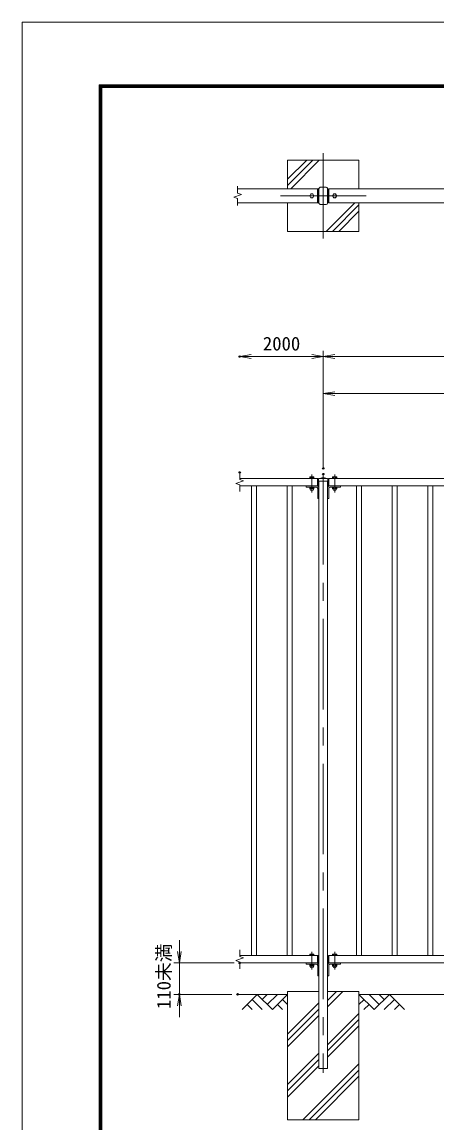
# Model space of a CAD drawing. Units: millimetres, scale not verified. Extents: x -4200 to 4200, y -2970 to 2970.
# Drawn here: x -4200 to -2747, y -892 to 2970 of the extents above; entities that cross this region are included whole.
import ezdxf
from ezdxf.enums import TextEntityAlignment as Align

# ---------------------------------------------------------------- set-up
doc = ezdxf.new("R2010")
doc.units = ezdxf.units.MM
doc.header["$LTSCALE"] = 10
doc.header["$PDMODE"] = 32
doc.header["$PDSIZE"] = 5
doc.linetypes.add('USER1', pattern=[50.8, 31.75, -6.35, 6.35, -6.35])
for name, color, linetype, lineweight in [('0-0_D-BGD', 7, 'Continuous', 18), ('0-1_D-STR4', 7, 'Continuous', 18), ('0-2_D-DCR-HCH', 7, 'Continuous', 13), ('0-3_D-BMK', 2, 'USER1', 13), ('0-5_D-STR-DIM', 7, 'Continuous', 13), ('0-6_0', 7, 'Continuous', 18), ('0-8_D-STR1', 1, 'Continuous', 18), ('0-A_D-TTL', 7, 'Continuous', 18), ('0-B_D-STR3', 3, 'Continuous', 13)]:
    doc.layers.add(name, color=color, linetype=linetype, lineweight=lineweight)
doc.layers.add('0-7_Defpoints', color=253, linetype='Continuous')
doc.styles.add('ＭＳ ゴシック', font='')
doc.styles.get('ＭＳ ゴシック').set_extended_font_data('MS Gothic')

# ---------------------------------------------------------------- blocks, each defined once
blk = doc.blocks.new('_Open')
at = {"layer": '0-6_0'}
blk.add_line((-10, 1.667), (0, 0), dxfattribs=at)
blk.add_lwpolyline([(-10, -1.667), (0, 0), (-10, 0)], dxfattribs=at)

msp = doc.modelspace()

# ---------------------------------------------------------------- linework, layer by layer
at = {"layer": '0-0_D-BGD'}
for p, q in [((-3270.18, -441.05), (-3445.18, -441.05)), ((-1270.18, -441.05), (-3020.18, -441.05))]:
    msp.add_line(p, q, dxfattribs=at)
at = {"layer": '0-1_D-STR4'}
for p, q in [((-3020.18, 2385.22), (-3020.18, 2485.22)), ((-3270.18, -431.05), (-3270.18, -881.05)), ((-3160.18, -431.05), (-3270.18, -431.05)), ((-3020.18, -431.05), (-3130.18, -431.05)), ((-3020.18, -431.05), (-3020.18, -881.05)), ((-3020.18, -881.05), (-3270.18, -881.05))]:
    msp.add_line(p, q, dxfattribs=at)
for points in [[(-3020.18, 2485.22), (-3270.18, 2485.22), (-3270.18, 2385.22)], [(-3270.18, 2335.22), (-3270.18, 2235.22), (-3020.18, 2235.22), (-3020.18, 2335.22)]]:
    msp.add_lwpolyline(points, dxfattribs=at)
at = {"layer": '0-2_D-DCR-HCH'}
for p, q in [((-3270.18, 2396.19), (-3181.15, 2485.22)), ((-3270.18, 2418.29), (-3203.25, 2485.22)), ((-3259.05, 2385.22), (-3159.05, 2485.22)), ((-3035.18, 2335.22), (-3135.18, 2235.22)), ((-3020.18, 2328.12), (-3113.08, 2235.22)), ((-3020.18, 2306.03), (-3090.99, 2235.22)), ((-3376.6, -441.05), (-3429.82, -494.26)), ((-3394.34, -458.78), (-3358.7, -494.26)), ((-3376.6, -441.05), (-3323.39, -494.26)), ((-3358.87, -458.78), (-3341.13, -441.05)), ((-3341.13, -476.52), (-3305.65, -441.05)), ((-3323.39, -494.26), (-3270.18, -441.05)), ((-3287.92, -458.78), (-3270.18, -476.44)), ((-3130.18, -485.06), (-3076.16, -431.05)), ((-3130.18, -462.97), (-3098.26, -431.05)), ((-2966.97, -494.26), (-3020.18, -441.05)), ((-3002.44, -458.78), (-3020.18, -476.44)), ((-2949.23, -476.52), (-2984.7, -441.05)), ((-2913.76, -441.05), (-2966.97, -494.26)), ((-2931.4, -458.88), (-2949.23, -441.05)), ((-2896.02, -458.78), (-2931.66, -494.26)), ((-2913.76, -441.05), (-2860.54, -494.26)), ((-3412.08, -476.52), (-3394.26, -494.26)), ((-3305.65, -476.52), (-3287.84, -494.26)), ((-3270.18, -580.87), (-3160.18, -470.87)), ((-3270.18, -602.97), (-3160.18, -492.97)), ((-2984.7, -476.52), (-3002.52, -494.26)), ((-2878.28, -476.52), (-2896.1, -494.26)), ((-3270.18, -625.06), (-3160.18, -515.06)), ((-3130.18, -617.65), (-3020.18, -507.65)), ((-3130.18, -639.74), (-3020.18, -529.74)), ((-3130.18, -661.84), (-3020.18, -551.84)), ((-3270.18, -757.65), (-3160.18, -647.65)), ((-3270.18, -779.74), (-3160.18, -669.74)), ((-3270.18, -801.84), (-3160.18, -691.84)), ((-3216.8, -881.05), (-3020.18, -684.42)), ((-3194.71, -881.05), (-3020.18, -706.52)), ((-3172.61, -881.05), (-3020.18, -728.62))]:
    msp.add_line(p, q, dxfattribs=at)
at = {"layer": '0-3_D-BMK'}
for p, q in [((-3145.18, 2210.22), (-3145.18, 2510.22)), ((-2995.18, 2360.22), (-3295.18, 2360.22)), ((-3185.18, 1382.31), (-3185.18, 1319.6)), ((-3145.18, 1383.95), (-3145.18, -716.05)), ((-3105.18, 1382.31), (-3105.18, 1319.6)), ((-3185.18, -291.69), (-3185.18, -354.4)), ((-3105.18, -291.69), (-3105.18, -354.4))]:
    msp.add_line(p, q, dxfattribs=at)
at = {"layer": '0-5_D-STR-DIM'}
for p, q in [((-3458.39, 2355.41), (-3431.96, 2365.03)), ((-3445.18, 2393.65), (-3445.18, 2369.84)), ((-3431.96, 2365.03), (-3445.18, 2369.84)), ((-3445.18, 2350.6), (-3458.39, 2355.41)), ((-3445.18, 2350.6), (-3445.18, 2326.79)), ((-3145.18, 1423.95), (-3145.18, 1816.53)), ((-3145.18, 1403.95), (-3145.18, 1816.53)), ((-3145.18, 1796.53), (-3437.68, 1796.53)), ((-3145.18, 1796.53), (-1145.18, 1796.53)), ((-3145.18, 1403.95), (-3145.18, 1686.42)), ((-3145.18, 1666.42), (-1145.18, 1666.42)), ((-3450.89, 1351.15), (-3424.46, 1360.76)), ((-3437.68, 1389.38), (-3437.68, 1365.57)), ((-3424.46, 1360.76), (-3437.68, 1365.57)), ((-3437.68, 1346.34), (-3450.89, 1351.15)), ((-3437.68, 1346.34), (-3437.68, 1322.53)), ((-3649.18, -291.05), (-3649.18, -251.05)), ((-3437.68, -284.62), (-3437.68, -308.43)), ((-3424.46, -313.24), (-3437.68, -308.43)), ((-3457.68, -331.05), (-3669.18, -331.05)), ((-3649.18, -331.05), (-3649.18, -441.05)), ((-3450.89, -322.85), (-3424.46, -313.24)), ((-3437.68, -327.66), (-3450.89, -322.85)), ((-3437.68, -327.66), (-3437.68, -351.47)), ((-3465.18, -441.05), (-3669.18, -441.05)), ((-3649.18, -481.05), (-3649.18, -521.05))]:
    msp.add_line(p, q, dxfattribs=at)
at = {"layer": '0-7_Defpoints'}
for p in [(-3437.68, 1796.53), (-3437.68, 1389.88), (-3145.18, 1403.95), (-3145.18, 1383.95), (-3437.68, -331.05), (-3649.18, -441.05), (-3445.18, -441.05)]:
    msp.add_point(p, dxfattribs=at)
at = {"layer": '0-8_D-STR1'}
for p, q in [((-3445.18, 2385.22), (-3165.18, 2385.22)), ((-3165.18, 2335.22), (-3165.18, 2385.22)), ((-3164.68, 2384.97), (-3165.18, 2384.97)), ((-3163.18, 2383.47), (-3163.18, 2336.97)), ((-3163.18, 2380.65), (-3160.18, 2380.65)), ((-3160.18, 2385.62), (-3160.18, 2334.82)), ((-3155.58, 2390.22), (-3134.78, 2390.22)), ((-3130.18, 2334.82), (-3130.18, 2385.62)), ((-3127.18, 2380.65), (-3130.18, 2380.65)), ((-3127.18, 2383.47), (-3127.18, 2336.97)), ((-3125.68, 2384.97), (-3125.18, 2384.97)), ((-1165.18, 2385.22), (-3125.18, 2385.22)), ((-3125.18, 2335.22), (-3125.18, 2385.22)), ((-3445.18, 2335.22), (-3165.18, 2335.22)), ((-3164.68, 2335.47), (-3165.18, 2335.47)), ((-3163.18, 2340.65), (-3160.18, 2340.65)), ((-3155.58, 2330.22), (-3134.78, 2330.22)), ((-3127.18, 2340.65), (-3130.18, 2340.65)), ((-3125.68, 2335.47), (-3125.18, 2335.47)), ((-1165.18, 2335.22), (-3125.18, 2335.22)), ((-3165.18, 1368.95), (-3437.68, 1368.95)), ((-3165.18, 1368.95), (-3165.18, 1342.95)), ((-3164.68, 1368.7), (-3165.18, 1368.7)), ((-3163.18, 1344.7), (-3163.18, 1367.2)), ((-3161.43, 1365.95), (-3161.43, 1358.95)), ((-3161.43, 1358.95), (-3128.93, 1358.95)), ((-3160.18, 1358.95), (-3160.18, -701.05)), ((-3145.18, 1371.95), (-3158.43, 1368.95)), ((-3158.43, 1368.95), (-3131.93, 1368.95)), ((-3145.18, 1371.95), (-3131.93, 1368.95)), ((-3130.18, -701.05), (-3130.18, 1358.95)), ((-3128.93, 1365.95), (-3128.93, 1358.95)), ((-3127.18, 1344.7), (-3127.18, 1367.2)), ((-3125.68, 1368.7), (-3125.18, 1368.7)), ((-3125.18, 1368.95), (-1165.18, 1368.95)), ((-3125.18, 1368.95), (-3125.18, 1342.95)), ((-3165.18, 1342.95), (-3437.68, 1342.95)), ((-3396.68, 1342.95), (-3396.68, -305.05)), ((-3378.68, 1342.95), (-3378.68, -305.05)), ((-3271.68, 1342.95), (-3271.68, -305.05)), ((-3253.68, 1342.95), (-3253.68, -305.05)), ((-3205.18, 1342.95), (-3205.18, 1338.45)), ((-3205.18, 1342.95), (-3169.18, 1342.95)), ((-3205.18, 1338.45), (-3169.18, 1338.45)), ((-3164.68, 1343.2), (-3165.18, 1343.2)), ((-3164.68, 1333.95), (-3164.68, 1297.95)), ((-3125.68, 1343.2), (-3125.18, 1343.2)), ((-3125.68, 1333.95), (-3125.68, 1297.95)), ((-3125.18, 1342.95), (-1165.18, 1342.95)), ((-3085.18, 1342.95), (-3121.18, 1342.95)), ((-3085.18, 1338.45), (-3121.18, 1338.45)), ((-3085.18, 1342.95), (-3085.18, 1338.45)), ((-3029.18, 1342.95), (-3029.18, -305.05)), ((-3011.18, 1342.95), (-3011.18, -305.05)), ((-2904.18, 1342.95), (-2904.18, -305.05)), ((-2886.18, 1342.95), (-2886.18, -305.05)), ((-2779.18, 1342.95), (-2779.18, -305.05)), ((-2761.18, 1342.95), (-2761.18, -305.05)), ((-3164.68, 1297.95), (-3160.18, 1297.95)), ((-3125.68, 1297.95), (-3130.18, 1297.95)), ((-3165.18, -305.05), (-3437.68, -305.05)), ((-3165.18, -305.05), (-3165.18, -331.05)), ((-3165.18, -330.05), (-3165.18, -305.05)), ((-3164.68, -305.3), (-3165.18, -305.3)), ((-3163.18, -329.3), (-3163.18, -306.8)), ((-3127.18, -329.3), (-3127.18, -306.8)), ((-3125.68, -305.3), (-3125.18, -305.3)), ((-3125.18, -305.05), (-1165.18, -305.05)), ((-3125.18, -305.05), (-3125.18, -331.05)), ((-3165.18, -331.05), (-3437.68, -331.05)), ((-3205.18, -331.05), (-3205.18, -335.55)), ((-3205.18, -331.05), (-3169.18, -331.05)), ((-3205.18, -335.55), (-3169.18, -335.55)), ((-3164.68, -330.8), (-3165.18, -330.8)), ((-3164.68, -340.05), (-3164.68, -376.05)), ((-3125.68, -330.8), (-3125.18, -330.8)), ((-3125.68, -340.05), (-3125.68, -376.05)), ((-3125.18, -331.05), (-1165.18, -331.05)), ((-3085.18, -331.05), (-3121.18, -331.05)), ((-3085.18, -335.55), (-3121.18, -335.55)), ((-3085.18, -331.05), (-3085.18, -335.55)), ((-3164.68, -376.05), (-3160.18, -376.05)), ((-3125.68, -376.05), (-3130.18, -376.05)), ((-3160.18, -701.05), (-3130.18, -701.05))]:
    msp.add_line(p, q, dxfattribs=at)
for centre, radius, start, end in [((-3164.68, 2383.47), 1.5, 0, 90), ((-3155.58, 2385.62), 4.6, 90.00002, 179.99999), ((-3134.78, 2385.62), 4.6, 0, 90.00002), ((-3125.68, 2383.47), 1.5, 90.00004, 180.00004), ((-3164.68, 2336.97), 1.5, 270, 0), ((-3155.58, 2334.82), 4.6, 179.99999, 270.00002), ((-3134.78, 2334.82), 4.6, 270.00002, 0), ((-3125.68, 2336.97), 1.5, 180.00004, 270.00004), ((-3164.68, 1367.2), 1.5, 0, 90), ((-3158.43, 1365.95), 3, 90, 180), ((-3131.93, 1365.95), 3, 0, 90), ((-3125.68, 1367.2), 1.5, 90, 180), ((-3169.18, 1333.95), 9, 0, 90), ((-3169.18, 1333.95), 4.5, 0, 90), ((-3164.68, 1344.7), 1.5, 270, 0), ((-3121.18, 1333.95), 9, 90, 180), ((-3125.68, 1344.7), 1.5, 180, 270), ((-3121.18, 1333.95), 4.5, 90, 180), ((-3164.68, -306.8), 1.5, 0, 90), ((-3125.68, -306.8), 1.5, 90, 180), ((-3169.18, -340.05), 9, 0, 90), ((-3169.18, -340.05), 4.5, 0, 90), ((-3164.68, -329.3), 1.5, 270, 0), ((-3121.18, -340.05), 9, 90, 180), ((-3125.68, -329.3), 1.5, 180, 270), ((-3121.18, -340.05), 4.5, 90, 180)]:
    msp.add_arc(centre, radius, start, end, dxfattribs=at)
at = {"layer": '0-A_D-TTL'}
for points in [[(-4200.31, -2969.96), (4199.69, -2969.96), (4199.69, 2970.04), (-4200.31, 2970.04)], [(-3930.31, 2750.04), (3929.69, 2750.04), (3929.69, -2749.96), (-3930.31, -2749.96)], [(-3927.81, 2747.54), (3927.19, 2747.54), (3927.19, -2747.46), (-3927.81, -2747.46)], [(-3925.31, 2745.04), (3924.69, 2745.04), (3924.69, -2744.96), (-3925.31, -2744.96)], [(-3922.81, 2742.54), (3922.19, 2742.54), (3922.19, -2742.46), (-3922.81, -2742.46)], [(-3920.31, 2740.04), (3919.69, 2740.04), (3919.69, -2739.96), (-3920.31, -2739.96)]]:
    msp.add_lwpolyline(points, close=True, dxfattribs=at)
at = {"layer": '0-B_D-STR3'}
for p, q in [((-3192.68, 2360.23), (-3188.94, 2366.71)), ((-3181.42, 2353.73), (-3177.68, 2360.21)), ((-3108.94, 2353.73), (-3112.68, 2360.21)), ((-3097.68, 2360.23), (-3101.42, 2366.71)), ((-3192.68, 1373.87), (-3191.67, 1374.45)), ((-3192.68, 1368.95), (-3192.68, 1373.87)), ((-3192.68, 1368.95), (-3177.68, 1368.95)), ((-3191.67, 1374.45), (-3178.69, 1374.45)), ((-3188.92, 1368.95), (-3188.92, 1373.87)), ((-3181.44, 1368.95), (-3181.44, 1373.87)), ((-3177.68, 1373.87), (-3178.69, 1374.45)), ((-3177.68, 1368.95), (-3177.68, 1373.87)), ((-3112.68, 1373.87), (-3111.67, 1374.45)), ((-3112.68, 1368.95), (-3112.68, 1373.87)), ((-3097.68, 1368.95), (-3112.68, 1368.95)), ((-3098.69, 1374.45), (-3111.67, 1374.45)), ((-3108.92, 1368.95), (-3108.92, 1373.87)), ((-3101.44, 1368.95), (-3101.44, 1373.87)), ((-3097.68, 1373.87), (-3098.69, 1374.45)), ((-3097.68, 1368.95), (-3097.68, 1373.87)), ((-3192.68, 1338.45), (-3192.68, 1332.54)), ((-3177.68, 1338.45), (-3192.68, 1338.45)), ((-3192.68, 1332.54), (-3191.67, 1331.95)), ((-3178.69, 1331.95), (-3191.67, 1331.95)), ((-3188.92, 1338.45), (-3188.92, 1332.54)), ((-3181.44, 1338.45), (-3181.44, 1332.54)), ((-3177.68, 1332.54), (-3178.69, 1331.95)), ((-3177.68, 1338.45), (-3177.68, 1332.54)), ((-3112.68, 1338.45), (-3112.68, 1332.54)), ((-3112.68, 1338.45), (-3097.68, 1338.45)), ((-3112.68, 1332.54), (-3111.67, 1331.95)), ((-3111.67, 1331.95), (-3098.69, 1331.95)), ((-3108.92, 1338.45), (-3108.92, 1332.54)), ((-3101.44, 1338.45), (-3101.44, 1332.54)), ((-3097.68, 1332.54), (-3098.69, 1331.95)), ((-3097.68, 1338.45), (-3097.68, 1332.54)), ((-3192.68, -300.13), (-3191.67, -299.55)), ((-3192.68, -305.05), (-3192.68, -300.13)), ((-3192.68, -305.05), (-3177.68, -305.05)), ((-3191.67, -299.55), (-3178.69, -299.55)), ((-3188.92, -305.05), (-3188.92, -300.13)), ((-3181.44, -305.05), (-3181.44, -300.13)), ((-3177.68, -300.13), (-3178.69, -299.55)), ((-3177.68, -305.05), (-3177.68, -300.13)), ((-3112.68, -300.13), (-3111.67, -299.55)), ((-3112.68, -305.05), (-3112.68, -300.13)), ((-3097.68, -305.05), (-3112.68, -305.05)), ((-3098.69, -299.55), (-3111.67, -299.55)), ((-3108.92, -305.05), (-3108.92, -300.13)), ((-3101.44, -305.05), (-3101.44, -300.13)), ((-3097.68, -300.13), (-3098.69, -299.55)), ((-3097.68, -305.05), (-3097.68, -300.13)), ((-3192.68, -335.55), (-3192.68, -341.46)), ((-3177.68, -335.55), (-3192.68, -335.55)), ((-3192.68, -341.46), (-3191.67, -342.05)), ((-3178.69, -342.05), (-3191.67, -342.05)), ((-3188.92, -335.55), (-3188.92, -341.46)), ((-3181.44, -335.55), (-3181.44, -341.46)), ((-3177.68, -341.46), (-3178.69, -342.05)), ((-3177.68, -335.55), (-3177.68, -341.46)), ((-3112.68, -335.55), (-3112.68, -341.46)), ((-3112.68, -335.55), (-3097.68, -335.55)), ((-3112.68, -341.46), (-3111.67, -342.05)), ((-3111.67, -342.05), (-3098.69, -342.05)), ((-3108.92, -335.55), (-3108.92, -341.46)), ((-3101.44, -335.55), (-3101.44, -341.46)), ((-3097.68, -341.46), (-3098.69, -342.05)), ((-3097.68, -335.55), (-3097.68, -341.46))]:
    msp.add_line(p, q, dxfattribs=at)
for points in [[(-3192.68, 2360.23), (-3188.93, 2353.73), (-3181.42, 2353.73)], [(-3188.94, 2366.71), (-3181.43, 2366.72), (-3177.68, 2360.21)], [(-3101.42, 2366.71), (-3108.93, 2366.72), (-3112.68, 2360.21)], [(-3097.68, 2360.23), (-3101.43, 2353.73), (-3108.94, 2353.73)]]:
    msp.add_lwpolyline(points, dxfattribs=at)
for centre in [(-3185.18, 2360.22), (-3105.18, 2360.22)]:
    msp.add_circle(centre, 6.49, dxfattribs=at)
for centre, radius, start, end in [((-3191.9, 1366.56), 7.9, 67.81236, 88.31726), ((-3185.18, 1362.13), 12.33, 72.33186, 107.66814), ((-3178.45, 1366.56), 7.9, 91.68274, 112.18764), ((-3111.9, 1366.56), 7.9, 67.81236, 88.31726), ((-3105.18, 1362.13), 12.33, 72.33186, 107.66814), ((-3098.45, 1366.56), 7.9, 91.68274, 112.18764), ((-3191.9, 1339.85), 7.9, 271.68274, 292.18764), ((-3185.18, 1332.47), 6.51, 184.51776, 355.48224), ((-3185.18, 1344.28), 12.33, 252.33186, 287.66814), ((-3178.45, 1339.85), 7.9, 247.81236, 268.31726), ((-3111.9, 1339.85), 7.9, 271.68274, 292.18764), ((-3105.18, 1332.47), 6.51, 184.51776, 355.48224), ((-3105.18, 1344.28), 12.33, 252.33186, 287.66814), ((-3098.45, 1339.85), 7.9, 247.81236, 268.31726), ((-3191.9, -307.44), 7.9, 67.81236, 88.31726), ((-3185.18, -311.87), 12.33, 72.33186, 107.66814), ((-3178.45, -307.44), 7.9, 91.68274, 112.18764), ((-3111.9, -307.44), 7.9, 67.81236, 88.31726), ((-3105.18, -311.87), 12.33, 72.33186, 107.66814), ((-3098.45, -307.44), 7.9, 91.68274, 112.18764), ((-3191.9, -334.15), 7.9, 271.68274, 292.18764), ((-3185.18, -341.53), 6.51, 184.51776, 355.48224), ((-3185.18, -329.72), 12.33, 252.33186, 287.66814), ((-3178.45, -334.15), 7.9, 247.81236, 268.31726), ((-3111.9, -334.15), 7.9, 271.68274, 292.18764), ((-3105.18, -341.53), 6.51, 184.51776, 355.48224), ((-3105.18, -329.72), 12.33, 252.33186, 287.66814), ((-3098.45, -334.15), 7.9, 247.81236, 268.31726)]:
    msp.add_arc(centre, radius, start, end, dxfattribs=at)

# ---------------------------------------------------------------- block references
at = {"layer": '0-5_D-STR-DIM', "xscale": 4, "yscale": 4}
for p, rotation in [((-3437.68, 1796.53), 180), ((-3145.18, 1796.53), 180), ((-3145.18, 1666.42), 180), ((-3649.18, -331.05), 270), ((-3649.18, -441.05), 90)]:
    msp.add_blockref('_Open', p, dxfattribs=dict(at, rotation=rotation))
msp.add_blockref('_Open', (-3145.18, 1796.53), dxfattribs=at)

# ---------------------------------------------------------------- texts
at = {"layer": '0-5_D-STR-DIM', "style": 'ＭＳ ゴシック'}
msp.add_text('2000', height=48.09, dxfattribs=at).set_placement((-3356.7, 1803.28), align=Align.BOTTOM_LEFT)
msp.add_text('110未満', height=48.09, rotation=90, dxfattribs=at).set_placement((-3665.45, -492.35), align=Align.BOTTOM_LEFT)

doc.saveas('drawing.dxf')
